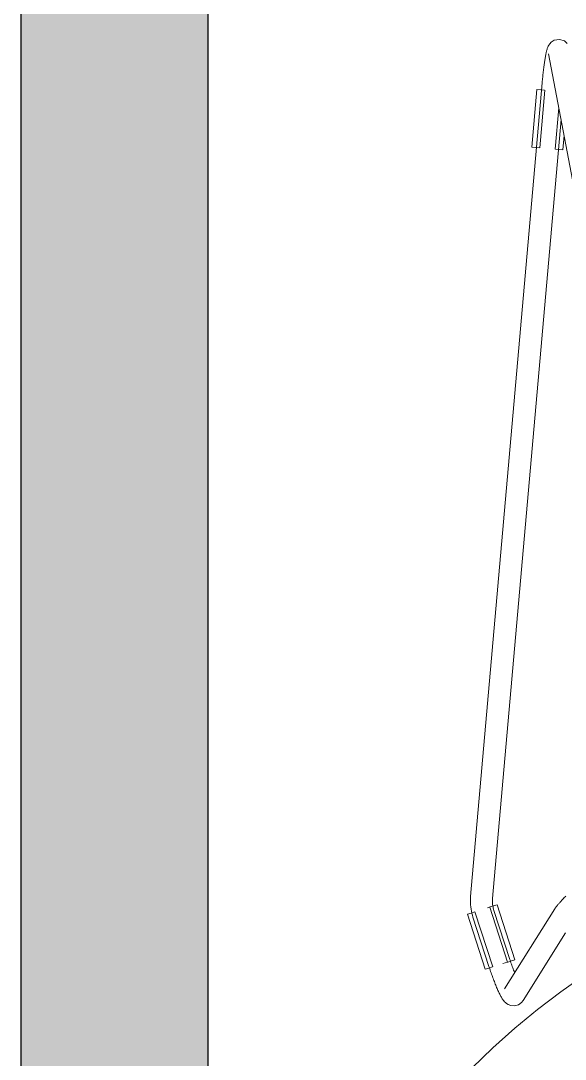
# Model space of a CAD drawing. Header units: millimetres. Extents: x 79795 to 317870, y -36033 to 97293.
# Drawn here: x 220025 to 220321, y 12592 to 13158 of the extents above; entities that cross this region are included whole.
import ezdxf

# ---------------------------------------------------------------- set-up
doc = ezdxf.new("R2010")
doc.units = ezdxf.units.MM
doc.header["$MEASUREMENT"] = 0
for name, color, linetype, lineweight in [('CSM-STL-XX-ZZ-M3-A-XXXX-00001_detached _19_04_21__rvt-1-Level 4$0$A-WALL-PATT', 7, 'CONTINUOUS', 9), ('CSM-STL-XX-ZZ-M3-A-XXXX-00001_detached _19_04_21__rvt-1-Level 4$0$I-WALL', 7, 'CONTINUOUS', 9), ('I-FURN', 8, 'CONTINUOUS', 9)]:
    doc.layers.add(name, color=color, linetype=linetype, lineweight=lineweight)

msp = doc.modelspace()

# ---------------------------------------------------------------- hatches: boundary and pattern name
at = {"layer": 'CSM-STL-XX-ZZ-M3-A-XXXX-00001_detached _19_04_21__rvt-1-Level 4$0$A-WALL-PATT'}
msp.add_hatch(color=256, dxfattribs=at).paths.add_polyline_path([(220024.83, 9757.89), (220126.83, 9757.89), (220126.83, 13505.33), (220024.83, 13505.33), (220024.83, 11434.18)], flags=0)

# ---------------------------------------------------------------- linework, layer by layer
at = {"layer": 'CSM-STL-XX-ZZ-M3-A-XXXX-00001_detached _19_04_21__rvt-1-Level 4$0$I-WALL', "lineweight": 30}
for p, q in [((220024.83, 13505.33), (220024.83, 9757.89)), ((220126.83, 9757.89), (220126.83, 13505.33))]:
    msp.add_line(p, q, dxfattribs=at)
at = {"layer": 'I-FURN'}
for p, q in [((220312.36, 13144.72), (220312.06, 13144.16)), ((220312.84, 13145.42), (220312.36, 13144.72)), ((220313.69, 13146.33), (220312.84, 13145.42)), ((220315.35, 13147.37), (220313.69, 13146.33)), ((220318.11, 13147.86), (220315.35, 13147.37)), ((220320.86, 13147.02), (220318.11, 13147.86)), ((220320.86, 13147.02), (220322.43, 13145.7)), ((220310.59, 13138.94), (220310.5, 13138.43)), ((220310.69, 13139.44), (220310.59, 13138.94)), ((220310.78, 13139.92), (220310.69, 13139.44)), ((220310.88, 13140.38), (220310.78, 13139.92)), ((220310.98, 13140.82), (220310.88, 13140.38)), ((220311.08, 13141.25), (220310.98, 13140.82)), ((220311.18, 13141.66), (220311.08, 13141.25)), ((220311.29, 13142.06), (220311.18, 13141.66)), ((220311.4, 13142.46), (220311.29, 13142.06)), ((220311.53, 13142.85), (220311.4, 13142.46)), ((220311.67, 13143.26), (220311.53, 13142.85)), ((220311.84, 13143.69), (220311.67, 13143.26)), ((220312.06, 13144.16), (220311.84, 13143.69)), ((220312.2, 13140.03), (220331.02, 13040.74)), ((220309.68, 13133.02), (220309.59, 13132.35)), ((220309.77, 13133.69), (220309.68, 13133.02)), ((220309.85, 13134.33), (220309.77, 13133.69)), ((220309.94, 13134.97), (220309.85, 13134.33)), ((220310.03, 13135.59), (220309.94, 13134.97)), ((220310.13, 13136.19), (220310.03, 13135.59)), ((220310.22, 13136.78), (220310.13, 13136.19)), ((220310.31, 13137.35), (220310.22, 13136.78)), ((220310.4, 13137.9), (220310.31, 13137.35)), ((220310.5, 13138.43), (220310.4, 13137.9)), ((220309.02, 13127.33), (220308.95, 13126.59)), ((220309.1, 13128.07), (220309.02, 13127.33)), ((220309.18, 13128.81), (220309.1, 13128.07)), ((220309.26, 13129.53), (220309.18, 13128.81)), ((220309.34, 13130.25), (220309.26, 13129.53)), ((220309.42, 13130.96), (220309.34, 13130.25)), ((220309.51, 13131.66), (220309.42, 13130.96)), ((220309.59, 13132.35), (220309.51, 13131.66)), ((220308.72, 13124.18), (220269.78, 12680.86)), ((220308.74, 13124.34), (220308.72, 13124.18)), ((220308.81, 13125.09), (220308.74, 13124.34)), ((220308.88, 13125.84), (220308.81, 13125.09)), ((220308.95, 13126.59), (220308.88, 13125.84)), ((220303.15, 13089.16), (220305.91, 13120.57)), ((220305.91, 13120.57), (220307.95, 13120.4)), ((220307.38, 13088.79), (220310.14, 13120.2)), ((220307.95, 13120.4), (220310.02, 13120.21)), ((220317.8, 13110.53), (220315.83, 13088.05)), ((220281.73, 12679.81), (220319.01, 13104.16)), ((220320.06, 13087.68), (220320.76, 13095.57)), ((220305.19, 13088.98), (220303.15, 13089.16)), ((220307.26, 13088.8), (220305.19, 13088.98)), ((220318.02, 13087.86), (220315.95, 13088.04)), ((220320.06, 13087.68), (220318.02, 13087.86)), ((220269.78, 12680.86), (220269.7, 12679.72)), ((220320.79, 12680.24), (220321.18, 12680.67)), ((220321.18, 12680.67), (220321.58, 12681.1)), ((220269.7, 12679.72), (220269.67, 12678.58)), ((220269.67, 12678.58), (220269.68, 12677.44)), ((220269.68, 12677.44), (220269.74, 12676.3)), ((220269.74, 12676.3), (220269.85, 12675.16)), ((220269.85, 12675.16), (220270, 12674.03)), ((220278.91, 12674.68), (220280.08, 12675.06)), ((220280.18, 12675.09), (220289.86, 12645.08)), ((220280.29, 12675.13), (220282.27, 12675.76)), ((220281.67, 12678.46), (220281.68, 12679.13)), ((220281.68, 12677.8), (220281.67, 12678.46)), ((220281.68, 12679.13), (220281.73, 12679.79)), ((220281.71, 12677.14), (220281.68, 12677.8)), ((220281.77, 12676.48), (220281.71, 12677.14)), ((220281.73, 12679.79), (220281.73, 12679.81)), ((220281.86, 12675.83), (220281.77, 12676.48)), ((220281.98, 12675.17), (220281.86, 12675.83)), ((220282.12, 12674.53), (220281.98, 12675.17)), ((220282.27, 12675.76), (220284.22, 12676.39)), ((220293.91, 12646.39), (220284.22, 12676.39)), ((220315.78, 12674.48), (220315.97, 12674.74)), ((220315.97, 12674.74), (220316.14, 12674.97)), ((220316.14, 12674.97), (220316.32, 12675.19)), ((220316.32, 12675.19), (220316.5, 12675.41)), ((220316.5, 12675.41), (220316.69, 12675.64)), ((220316.69, 12675.64), (220316.89, 12675.88)), ((220316.89, 12675.88), (220317.1, 12676.14)), ((220317.1, 12676.14), (220317.33, 12676.4)), ((220317.33, 12676.4), (220317.57, 12676.68)), ((220317.57, 12676.68), (220317.83, 12676.98)), ((220317.83, 12676.98), (220318.1, 12677.29)), ((220318.1, 12677.29), (220318.39, 12677.61)), ((220318.39, 12677.61), (220318.69, 12677.94)), ((220318.69, 12677.94), (220319.01, 12678.3)), ((220319.01, 12678.3), (220319.34, 12678.66)), ((220319.34, 12678.66), (220319.68, 12679.04)), ((220319.68, 12679.04), (220320.04, 12679.43)), ((220320.04, 12679.43), (220320.4, 12679.83)), ((220320.4, 12679.83), (220320.79, 12680.24)), ((220268.06, 12671.18), (220270.02, 12671.81)), ((220277.75, 12641.17), (220268.06, 12671.18)), ((220270, 12674.03), (220270.19, 12672.9)), ((220270.02, 12671.81), (220271.99, 12672.44)), ((220270.19, 12672.9), (220270.43, 12671.79)), ((220270.43, 12671.79), (220270.72, 12670.68)), ((220270.72, 12670.68), (220271.05, 12669.59)), ((220271.05, 12669.59), (220271.06, 12669.54)), ((220271.06, 12669.54), (220279.77, 12642.73)), ((220281.79, 12642.48), (220272.11, 12672.48)), ((220282.28, 12673.89), (220282.12, 12674.53)), ((220282.47, 12673.25), (220282.28, 12673.89)), ((220291.19, 12646.43), (220282.47, 12673.25)), ((220315.57, 12674.16), (220288.26, 12630.57)), ((220315.57, 12674.16), (220315.78, 12674.48)), ((220298.43, 12624.2), (220321.47, 12660.97)), ((220291.29, 12646.11), (220291.19, 12646.43)), ((220293.91, 12646.39), (220291.95, 12645.76)), ((220279.7, 12641.8), (220277.75, 12641.17)), ((220281.68, 12642.44), (220279.7, 12641.8)), ((220279.92, 12642.27), (220279.77, 12642.73)), ((220280.17, 12641.53), (220279.92, 12642.27)), ((220280.41, 12640.79), (220280.17, 12641.53)), ((220280.66, 12640.06), (220280.41, 12640.79)), ((220287.29, 12644.25), (220289.77, 12645.05)), ((220291.95, 12645.76), (220289.98, 12645.12)), ((220291.52, 12645.41), (220291.29, 12646.11)), ((220291.75, 12644.72), (220291.52, 12645.41)), ((220291.99, 12644.04), (220291.75, 12644.72)), ((220292.22, 12643.36), (220291.99, 12644.04)), ((220292.45, 12642.69), (220292.22, 12643.36)), ((220292.69, 12642.02), (220292.45, 12642.69)), ((220292.92, 12641.36), (220292.69, 12642.02)), ((220293.16, 12640.72), (220292.92, 12641.36)), ((220293.4, 12640.08), (220293.16, 12640.72)), ((220280.91, 12639.33), (220280.66, 12640.06)), ((220281.17, 12638.61), (220280.91, 12639.33)), ((220281.42, 12637.89), (220281.17, 12638.61)), ((220281.67, 12637.19), (220281.42, 12637.89)), ((220281.93, 12636.49), (220281.67, 12637.19)), ((220282.18, 12635.8), (220281.93, 12636.49)), ((220282.44, 12635.12), (220282.18, 12635.8)), ((220282.69, 12634.46), (220282.44, 12635.12)), ((220293.63, 12639.46), (220293.4, 12640.08)), ((220332.05, 12638.13), (220318.93, 12628.97)), ((220282.95, 12633.8), (220282.69, 12634.46)), ((220283.2, 12633.16), (220282.95, 12633.8)), ((220283.45, 12632.54), (220283.2, 12633.16)), ((220283.7, 12631.93), (220283.45, 12632.54)), ((220283.94, 12631.33), (220283.7, 12631.93)), ((220284.19, 12630.75), (220283.94, 12631.33)), ((220284.43, 12630.19), (220284.19, 12630.75)), ((220284.67, 12629.65), (220284.43, 12630.19)), ((220284.91, 12629.12), (220284.67, 12629.65)), ((220285.15, 12628.61), (220284.91, 12629.12)), ((220285.38, 12628.12), (220285.15, 12628.61)), ((220285.61, 12627.64), (220285.38, 12628.12)), ((220285.84, 12627.19), (220285.61, 12627.64)), ((220286.07, 12626.75), (220285.84, 12627.19)), ((220286.3, 12626.32), (220286.07, 12626.75)), ((220286.53, 12625.91), (220286.3, 12626.32)), ((220286.76, 12625.51), (220286.53, 12625.91)), ((220287.01, 12625.12), (220286.76, 12625.51)), ((220287.26, 12624.73), (220287.01, 12625.12)), ((220287.54, 12624.34), (220287.26, 12624.73)), ((220287.85, 12623.94), (220287.54, 12624.34)), ((220288.22, 12623.51), (220287.85, 12623.94)), ((220297.54, 12623.08), (220298.43, 12624.2)), ((220318.93, 12628.97), (220306.18, 12619.3)), ((220288.68, 12623.05), (220288.22, 12623.51)), ((220289.31, 12622.53), (220288.68, 12623.05)), ((220290.23, 12621.96), (220289.31, 12622.53)), ((220291.61, 12621.44), (220290.23, 12621.96)), ((220293.58, 12621.27), (220291.61, 12621.44)), ((220295.81, 12621.86), (220293.58, 12621.27)), ((220306.18, 12619.3), (220293.83, 12609.13)), ((220297.54, 12623.08), (220295.81, 12621.86)), ((220293.83, 12609.13), (220281.9, 12598.47)), ((220281.9, 12598.47), (220270.41, 12587.34))]:
    msp.add_line(p, q, dxfattribs=at)

doc.saveas('drawing.dxf')
